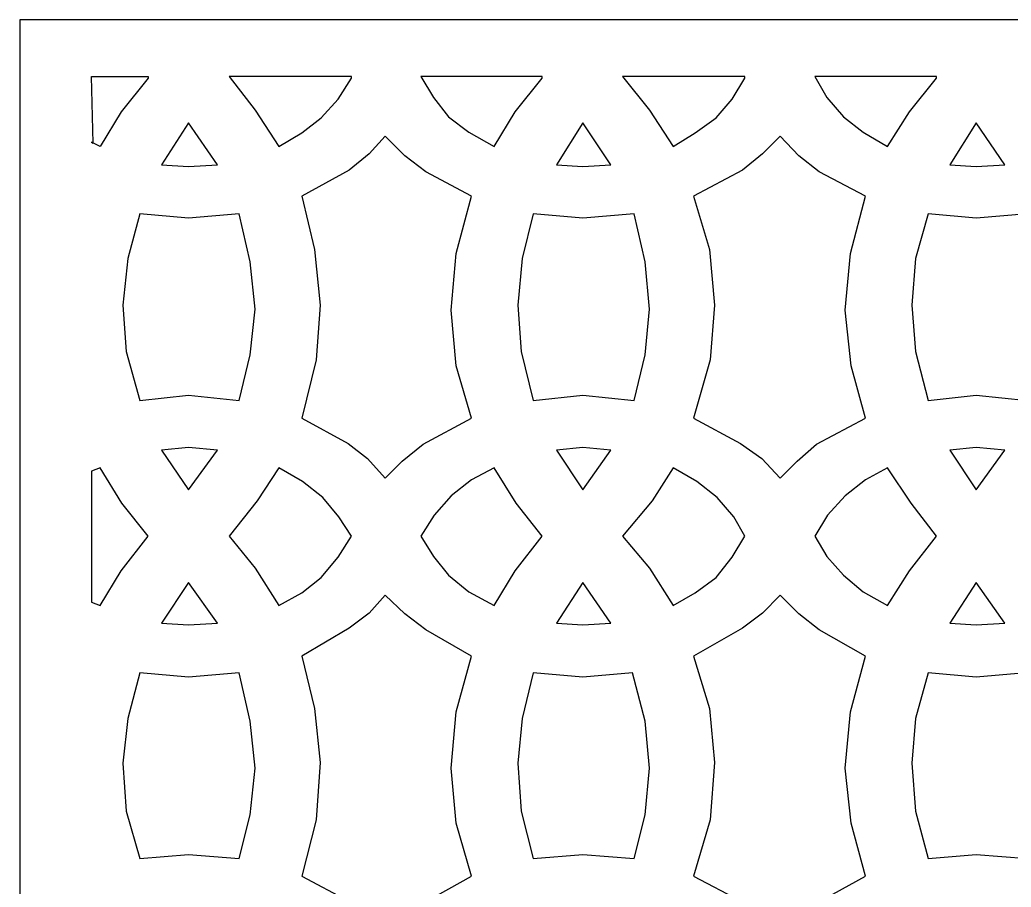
# Model space of a CAD drawing. Header units: centimetres. Extents: x -7.7 to 6.7, y -15 to 14.1.
# Drawn here: x -7.71 to -0.38, y 7.68 to 14.09 of the extents above; entities that cross this region are included whole.
import ezdxf

# ---------------------------------------------------------------- set-up
doc = ezdxf.new("R2010")
doc.units = ezdxf.units.CM
doc.header["$MEASUREMENT"] = 0
doc.layers.add('layer 1', color=7, linetype='Continuous')

msp = doc.modelspace()

# ---------------------------------------------------------------- linework, layer by layer
at = {"layer": 'layer 1', "color": 177}
for points, knots in [([(-7.71189, 14.09171), (-7.71189, 14.09171), (6.70831, 14.09171), (6.70831, 14.09171), (6.70831, 14.09171), (6.70831, 14.09171), (6.70831, -0.32225), (6.70831, -0.32225), (6.70831, -0.32225), (6.70831, -0.32225), (-7.71189, -0.32225), (-7.71189, -0.32225), (-7.71189, -0.32225), (-7.71189, -0.32225), (-7.71189, 14.09171), (-7.71189, 14.09171)], [0, 0, 0, 0, 0.2, 0.2, 0.2, 0.2, 0.4, 0.4, 0.4, 0.4, 0.6, 0.6, 0.6, 0.6, 1, 1, 1, 1]), ([(-7.18151, 13.18694), (-7.18151, 13.18694), (-7.11911, 13.15574), (-7.11911, 13.15574), (-7.11911, 13.15574), (-7.11911, 13.15574), (-6.96311, 13.41157), (-6.96311, 13.41157), (-6.96311, 13.41157), (-6.96311, 13.41157), (-6.76344, 13.66116), (-6.76344, 13.66116), (-6.76344, 13.66116), (-6.76344, 13.66116), (-6.76344, 13.67364), (-6.76344, 13.67364), (-6.76344, 13.67364), (-6.76344, 13.67364), (-7.18151, 13.67364), (-7.18151, 13.67364), (-7.18151, 13.67364), (-7.18151, 13.67364), (-7.16903, 13.1807), (-7.16903, 13.1807), (-7.16903, 13.1807), (-7.16903, 13.1807), (-7.18151, 13.18694), (-7.18151, 13.18694)], [0, 0, 0, 0, 0.125, 0.125, 0.125, 0.125, 0.25, 0.25, 0.25, 0.25, 0.375, 0.375, 0.375, 0.375, 0.5, 0.5, 0.5, 0.5, 0.625, 0.625, 0.625, 0.625, 0.75, 0.75, 0.75, 0.75, 1, 1, 1, 1]), ([(-5.25964, 13.67364), (-5.25964, 13.67364), (-5.25964, 13.66116), (-5.25964, 13.66116), (-5.25964, 13.66116), (-5.25964, 13.66116), (-5.35948, 13.50517), (-5.35948, 13.50517), (-5.35948, 13.50517), (-5.35948, 13.50517), (-5.48428, 13.36789), (-5.48428, 13.36789), (-5.48428, 13.36789), (-5.48428, 13.36789), (-5.62779, 13.25558), (-5.62779, 13.25558), (-5.62779, 13.25558), (-5.62779, 13.25558), (-5.79627, 13.15574), (-5.79627, 13.15574), (-5.79627, 13.15574), (-5.79627, 13.15574), (-5.97098, 13.42405), (-5.97098, 13.42405), (-5.97098, 13.42405), (-5.97098, 13.42405), (-6.16442, 13.67364), (-6.16442, 13.67364), (-6.16442, 13.67364), (-6.16442, 13.67364), (-6.16442, 13.67364), (-6.16442, 13.67364), (-6.16442, 13.67364), (-6.16442, 13.67364), (-5.25964, 13.67364), (-5.25964, 13.67364)], [0, 0, 0, 0, 0.1, 0.1, 0.1, 0.1, 0.2, 0.2, 0.2, 0.2, 0.3, 0.3, 0.3, 0.3, 0.4, 0.4, 0.4, 0.4, 0.5, 0.5, 0.5, 0.5, 0.6, 0.6, 0.6, 0.6, 0.7, 0.7, 0.7, 0.7, 0.8, 0.8, 0.8, 0.8, 1, 1, 1, 1]), ([(-3.84945, 13.67364), (-3.84945, 13.67364), (-3.84945, 13.66116), (-3.84945, 13.66116), (-3.84945, 13.66116), (-3.84945, 13.66116), (-4.04912, 13.41157), (-4.04912, 13.41157), (-4.04912, 13.41157), (-4.04912, 13.41157), (-4.20512, 13.15574), (-4.20512, 13.15574), (-4.20512, 13.15574), (-4.20512, 13.15574), (-4.39231, 13.26182), (-4.39231, 13.26182), (-4.39231, 13.26182), (-4.39231, 13.26182), (-4.54207, 13.37413), (-4.54207, 13.37413), (-4.54207, 13.37413), (-4.54207, 13.37413), (-4.65438, 13.51765), (-4.65438, 13.51765), (-4.65438, 13.51765), (-4.65438, 13.51765), (-4.74798, 13.67364), (-4.74798, 13.67364), (-4.74798, 13.67364), (-4.74798, 13.67364), (-4.74798, 13.67364), (-4.74798, 13.67364), (-4.74798, 13.67364), (-4.74798, 13.67364), (-3.84945, 13.67364), (-3.84945, 13.67364)], [0, 0, 0, 0, 0.1, 0.1, 0.1, 0.1, 0.2, 0.2, 0.2, 0.2, 0.3, 0.3, 0.3, 0.3, 0.4, 0.4, 0.4, 0.4, 0.5, 0.5, 0.5, 0.5, 0.6, 0.6, 0.6, 0.6, 0.7, 0.7, 0.7, 0.7, 0.8, 0.8, 0.8, 0.8, 1, 1, 1, 1]), ([(-2.35189, 13.67364), (-2.35189, 13.67364), (-2.35189, 13.66116), (-2.35189, 13.66116), (-2.35189, 13.66116), (-2.35189, 13.66116), (-2.44549, 13.50517), (-2.44549, 13.50517), (-2.44549, 13.50517), (-2.44549, 13.50517), (-2.56405, 13.36789), (-2.56405, 13.36789), (-2.56405, 13.36789), (-2.56405, 13.36789), (-2.72004, 13.25558), (-2.72004, 13.25558), (-2.72004, 13.25558), (-2.72004, 13.25558), (-2.88228, 13.15574), (-2.88228, 13.15574), (-2.88228, 13.15574), (-2.88228, 13.15574), (-3.05699, 13.42405), (-3.05699, 13.42405), (-3.05699, 13.42405), (-3.05699, 13.42405), (-3.25667, 13.67364), (-3.25667, 13.67364), (-3.25667, 13.67364), (-3.25667, 13.67364), (-3.25667, 13.67364), (-3.25667, 13.67364), (-3.25667, 13.67364), (-3.25667, 13.67364), (-2.35189, 13.67364), (-2.35189, 13.67364)], [0, 0, 0, 0, 0.1, 0.1, 0.1, 0.1, 0.2, 0.2, 0.2, 0.2, 0.3, 0.3, 0.3, 0.3, 0.4, 0.4, 0.4, 0.4, 0.5, 0.5, 0.5, 0.5, 0.6, 0.6, 0.6, 0.6, 0.7, 0.7, 0.7, 0.7, 0.8, 0.8, 0.8, 0.8, 1, 1, 1, 1]), ([(-0.93546, 13.67364), (-0.93546, 13.67364), (-0.93546, 13.66116), (-0.93546, 13.66116), (-0.93546, 13.66116), (-0.93546, 13.66116), (-1.13513, 13.41157), (-1.13513, 13.41157), (-1.13513, 13.41157), (-1.13513, 13.41157), (-1.29737, 13.15574), (-1.29737, 13.15574), (-1.29737, 13.15574), (-1.29737, 13.15574), (-1.47832, 13.26182), (-1.47832, 13.26182), (-1.47832, 13.26182), (-1.47832, 13.26182), (-1.62184, 13.37413), (-1.62184, 13.37413), (-1.62184, 13.37413), (-1.62184, 13.37413), (-1.74663, 13.51765), (-1.74663, 13.51765), (-1.74663, 13.51765), (-1.74663, 13.51765), (-1.83399, 13.67364), (-1.83399, 13.67364), (-1.83399, 13.67364), (-1.83399, 13.67364), (-1.83399, 13.67364), (-1.83399, 13.67364), (-1.83399, 13.67364), (-1.83399, 13.67364), (-0.93546, 13.67364), (-0.93546, 13.67364)], [0, 0, 0, 0, 0.1, 0.1, 0.1, 0.1, 0.2, 0.2, 0.2, 0.2, 0.3, 0.3, 0.3, 0.3, 0.4, 0.4, 0.4, 0.4, 0.5, 0.5, 0.5, 0.5, 0.6, 0.6, 0.6, 0.6, 0.7, 0.7, 0.7, 0.7, 0.8, 0.8, 0.8, 0.8, 1, 1, 1, 1]), ([(-6.46393, 13.33045), (-6.46393, 13.33045), (-6.25177, 13.01846), (-6.25177, 13.01846), (-6.25177, 13.01846), (-6.25177, 13.01846), (-6.46393, 13.00598), (-6.46393, 13.00598), (-6.46393, 13.00598), (-6.46393, 13.00598), (-6.6636, 13.01846), (-6.6636, 13.01846), (-6.6636, 13.01846), (-6.6636, 13.01846), (-6.46393, 13.33045), (-6.46393, 13.33045)], [0, 0, 0, 0, 0.2, 0.2, 0.2, 0.2, 0.4, 0.4, 0.4, 0.4, 0.6, 0.6, 0.6, 0.6, 1, 1, 1, 1]), ([(-3.54994, 13.33045), (-3.54994, 13.33045), (-3.34402, 13.01846), (-3.34402, 13.01846), (-3.34402, 13.01846), (-3.34402, 13.01846), (-3.54994, 13.00598), (-3.54994, 13.00598), (-3.54994, 13.00598), (-3.54994, 13.00598), (-3.74337, 13.01846), (-3.74337, 13.01846), (-3.74337, 13.01846), (-3.74337, 13.01846), (-3.54994, 13.33045), (-3.54994, 13.33045)], [0, 0, 0, 0, 0.2, 0.2, 0.2, 0.2, 0.4, 0.4, 0.4, 0.4, 0.6, 0.6, 0.6, 0.6, 1, 1, 1, 1]), ([(-0.64219, 13.33045), (-0.64219, 13.33045), (-0.43003, 13.01846), (-0.43003, 13.01846), (-0.43003, 13.01846), (-0.43003, 13.01846), (-0.64219, 13.00598), (-0.64219, 13.00598), (-0.64219, 13.00598), (-0.64219, 13.00598), (-0.83562, 13.01846), (-0.83562, 13.01846), (-0.83562, 13.01846), (-0.83562, 13.01846), (-0.64219, 13.33045), (-0.64219, 13.33045)], [0, 0, 0, 0, 0.2, 0.2, 0.2, 0.2, 0.4, 0.4, 0.4, 0.4, 0.6, 0.6, 0.6, 0.6, 1, 1, 1, 1]), ([(-5.01005, 10.70349), (-5.01005, 10.70349), (-5.14109, 10.84701), (-5.14109, 10.84701), (-5.14109, 10.84701), (-5.14109, 10.84701), (-5.2846, 10.95935), (-5.2846, 10.95935), (-5.2846, 10.95935), (-5.2846, 10.95935), (-5.62779, 11.14652), (-5.62779, 11.14652), (-5.62779, 11.14652), (-5.62779, 11.14652), (-5.52172, 11.57707), (-5.52172, 11.57707), (-5.52172, 11.57707), (-5.52172, 11.57707), (-5.49052, 11.98265), (-5.49052, 11.98265), (-5.49052, 11.98265), (-5.49052, 11.98265), (-5.5342, 12.39448), (-5.5342, 12.39448), (-5.5342, 12.39448), (-5.5342, 12.39448), (-5.62779, 12.78759), (-5.62779, 12.78759), (-5.62779, 12.78759), (-5.62779, 12.78759), (-5.27836, 12.98102), (-5.27836, 12.98102), (-5.27836, 12.98102), (-5.27836, 12.98102), (-5.12861, 13.09958), (-5.12861, 13.09958), (-5.12861, 13.09958), (-5.12861, 13.09958), (-5.01005, 13.23062), (-5.01005, 13.23062), (-5.01005, 13.23062), (-5.01005, 13.23062), (-4.86654, 13.0871), (-4.86654, 13.0871), (-4.86654, 13.0871), (-4.86654, 13.0871), (-4.71054, 12.96854), (-4.71054, 12.96854), (-4.71054, 12.96854), (-4.71054, 12.96854), (-4.37359, 12.78759), (-4.37359, 12.78759), (-4.37359, 12.78759), (-4.37359, 12.78759), (-4.48591, 12.36328), (-4.48591, 12.36328), (-4.48591, 12.36328), (-4.48591, 12.36328), (-4.52335, 11.94522), (-4.52335, 11.94522), (-4.52335, 11.94522), (-4.52335, 11.94522), (-4.48591, 11.53339), (-4.48591, 11.53339), (-4.48591, 11.53339), (-4.48591, 11.53339), (-4.37359, 11.14652), (-4.37359, 11.14652), (-4.37359, 11.14652), (-4.37359, 11.14652), (-4.72926, 10.95309), (-4.72926, 10.95309), (-4.72926, 10.95309), (-4.72926, 10.95309), (-4.88526, 10.82829), (-4.88526, 10.82829), (-4.88526, 10.82829), (-4.88526, 10.82829), (-5.01005, 10.70349), (-5.01005, 10.70349)], [0, 0, 0, 0, 0.047619, 0.047619, 0.047619, 0.047619, 0.0952381, 0.0952381, 0.0952381, 0.0952381, 0.1428571, 0.1428571, 0.1428571, 0.1428571, 0.1904762, 0.1904762, 0.1904762, 0.1904762, 0.2380952, 0.2380952, 0.2380952, 0.2380952, 0.2857143, 0.2857143, 0.2857143, 0.2857143, 0.3333333, 0.3333333, 0.3333333, 0.3333333, 0.3809524, 0.3809524, 0.3809524, 0.3809524, 0.4285714, 0.4285714, 0.4285714, 0.4285714, 0.4761905, 0.4761905, 0.4761905, 0.4761905, 0.5238095, 0.5238095, 0.5238095, 0.5238095, 0.5714286, 0.5714286, 0.5714286, 0.5714286, 0.6190476, 0.6190476, 0.6190476, 0.6190476, 0.6666667, 0.6666667, 0.6666667, 0.6666667, 0.7142857, 0.7142857, 0.7142857, 0.7142857, 0.7619048, 0.7619048, 0.7619048, 0.7619048, 0.8095238, 0.8095238, 0.8095238, 0.8095238, 0.8571429, 0.8571429, 0.8571429, 0.8571429, 0.9047619, 0.9047619, 0.9047619, 0.9047619, 1, 1, 1, 1]), ([(-2.08982, 10.70349), (-2.08982, 10.70349), (-2.2271, 10.84701), (-2.2271, 10.84701), (-2.2271, 10.84701), (-2.2271, 10.84701), (-2.38309, 10.95935), (-2.38309, 10.95935), (-2.38309, 10.95935), (-2.38309, 10.95935), (-2.73252, 11.14652), (-2.73252, 11.14652), (-2.73252, 11.14652), (-2.73252, 11.14652), (-2.60773, 11.57707), (-2.60773, 11.57707), (-2.60773, 11.57707), (-2.60773, 11.57707), (-2.57653, 11.98265), (-2.57653, 11.98265), (-2.57653, 11.98265), (-2.57653, 11.98265), (-2.61397, 12.39448), (-2.61397, 12.39448), (-2.61397, 12.39448), (-2.61397, 12.39448), (-2.73252, 12.78759), (-2.73252, 12.78759), (-2.73252, 12.78759), (-2.73252, 12.78759), (-2.37061, 12.98102), (-2.37061, 12.98102), (-2.37061, 12.98102), (-2.37061, 12.98102), (-2.22086, 13.09958), (-2.22086, 13.09958), (-2.22086, 13.09958), (-2.22086, 13.09958), (-2.08982, 13.23062), (-2.08982, 13.23062), (-2.08982, 13.23062), (-2.08982, 13.23062), (-1.95255, 13.0871), (-1.95255, 13.0871), (-1.95255, 13.0871), (-1.95255, 13.0871), (-1.80279, 12.96854), (-1.80279, 12.96854), (-1.80279, 12.96854), (-1.80279, 12.96854), (-1.4596, 12.78759), (-1.4596, 12.78759), (-1.4596, 12.78759), (-1.4596, 12.78759), (-1.57192, 12.36328), (-1.57192, 12.36328), (-1.57192, 12.36328), (-1.57192, 12.36328), (-1.60936, 11.94522), (-1.60936, 11.94522), (-1.60936, 11.94522), (-1.60936, 11.94522), (-1.56568, 11.53339), (-1.56568, 11.53339), (-1.56568, 11.53339), (-1.56568, 11.53339), (-1.4596, 11.14652), (-1.4596, 11.14652), (-1.4596, 11.14652), (-1.4596, 11.14652), (-1.82151, 10.95309), (-1.82151, 10.95309), (-1.82151, 10.95309), (-1.82151, 10.95309), (-1.96503, 10.82829), (-1.96503, 10.82829), (-1.96503, 10.82829), (-1.96503, 10.82829), (-2.08982, 10.70349), (-2.08982, 10.70349)], [0, 0, 0, 0, 0.047619, 0.047619, 0.047619, 0.047619, 0.0952381, 0.0952381, 0.0952381, 0.0952381, 0.1428571, 0.1428571, 0.1428571, 0.1428571, 0.1904762, 0.1904762, 0.1904762, 0.1904762, 0.2380952, 0.2380952, 0.2380952, 0.2380952, 0.2857143, 0.2857143, 0.2857143, 0.2857143, 0.3333333, 0.3333333, 0.3333333, 0.3333333, 0.3809524, 0.3809524, 0.3809524, 0.3809524, 0.4285714, 0.4285714, 0.4285714, 0.4285714, 0.4761905, 0.4761905, 0.4761905, 0.4761905, 0.5238095, 0.5238095, 0.5238095, 0.5238095, 0.5714286, 0.5714286, 0.5714286, 0.5714286, 0.6190476, 0.6190476, 0.6190476, 0.6190476, 0.6666667, 0.6666667, 0.6666667, 0.6666667, 0.7142857, 0.7142857, 0.7142857, 0.7142857, 0.7619048, 0.7619048, 0.7619048, 0.7619048, 0.8095238, 0.8095238, 0.8095238, 0.8095238, 0.8571429, 0.8571429, 0.8571429, 0.8571429, 0.9047619, 0.9047619, 0.9047619, 0.9047619, 1, 1, 1, 1]), ([(-6.46393, 11.31499), (-6.46393, 11.31499), (-6.82584, 11.27756), (-6.82584, 11.27756), (-6.82584, 11.27756), (-6.82584, 11.27756), (-6.92567, 11.63946), (-6.92567, 11.63946), (-6.92567, 11.63946), (-6.92567, 11.63946), (-6.95063, 11.98265), (-6.95063, 11.98265), (-6.95063, 11.98265), (-6.95063, 11.98265), (-6.91319, 12.32584), (-6.91319, 12.32584), (-6.91319, 12.32584), (-6.91319, 12.32584), (-6.82584, 12.65655), (-6.82584, 12.65655), (-6.82584, 12.65655), (-6.82584, 12.65655), (-6.46393, 12.62535), (-6.46393, 12.62535), (-6.46393, 12.62535), (-6.46393, 12.62535), (-6.08954, 12.65655), (-6.08954, 12.65655), (-6.08954, 12.65655), (-6.08954, 12.65655), (-6.00842, 12.30088), (-6.00842, 12.30088), (-6.00842, 12.30088), (-6.00842, 12.30088), (-5.97098, 11.95146), (-5.97098, 11.95146), (-5.97098, 11.95146), (-5.97098, 11.95146), (-6.00842, 11.61451), (-6.00842, 11.61451), (-6.00842, 11.61451), (-6.00842, 11.61451), (-6.08954, 11.27756), (-6.08954, 11.27756), (-6.08954, 11.27756), (-6.08954, 11.27756), (-6.46393, 11.31499), (-6.46393, 11.31499)], [0, 0, 0, 0, 0.0769231, 0.0769231, 0.0769231, 0.0769231, 0.1538462, 0.1538462, 0.1538462, 0.1538462, 0.2307692, 0.2307692, 0.2307692, 0.2307692, 0.3076923, 0.3076923, 0.3076923, 0.3076923, 0.3846154, 0.3846154, 0.3846154, 0.3846154, 0.4615385, 0.4615385, 0.4615385, 0.4615385, 0.5384615, 0.5384615, 0.5384615, 0.5384615, 0.6153846, 0.6153846, 0.6153846, 0.6153846, 0.6923077, 0.6923077, 0.6923077, 0.6923077, 0.7692308, 0.7692308, 0.7692308, 0.7692308, 0.8461538, 0.8461538, 0.8461538, 0.8461538, 1, 1, 1, 1]), ([(-3.54994, 11.31499), (-3.54994, 11.31499), (-3.91809, 11.27756), (-3.91809, 11.27756), (-3.91809, 11.27756), (-3.91809, 11.27756), (-4.00544, 11.63946), (-4.00544, 11.63946), (-4.00544, 11.63946), (-4.00544, 11.63946), (-4.0304, 11.98265), (-4.0304, 11.98265), (-4.0304, 11.98265), (-4.0304, 11.98265), (-3.9992, 12.32584), (-3.9992, 12.32584), (-3.9992, 12.32584), (-3.9992, 12.32584), (-3.91809, 12.65655), (-3.91809, 12.65655), (-3.91809, 12.65655), (-3.91809, 12.65655), (-3.54994, 12.62535), (-3.54994, 12.62535), (-3.54994, 12.62535), (-3.54994, 12.62535), (-3.16931, 12.65655), (-3.16931, 12.65655), (-3.16931, 12.65655), (-3.16931, 12.65655), (-3.08819, 12.30088), (-3.08819, 12.30088), (-3.08819, 12.30088), (-3.08819, 12.30088), (-3.05699, 11.95146), (-3.05699, 11.95146), (-3.05699, 11.95146), (-3.05699, 11.95146), (-3.08819, 11.61451), (-3.08819, 11.61451), (-3.08819, 11.61451), (-3.08819, 11.61451), (-3.16931, 11.27756), (-3.16931, 11.27756), (-3.16931, 11.27756), (-3.16931, 11.27756), (-3.54994, 11.31499), (-3.54994, 11.31499)], [0, 0, 0, 0, 0.0769231, 0.0769231, 0.0769231, 0.0769231, 0.1538462, 0.1538462, 0.1538462, 0.1538462, 0.2307692, 0.2307692, 0.2307692, 0.2307692, 0.3076923, 0.3076923, 0.3076923, 0.3076923, 0.3846154, 0.3846154, 0.3846154, 0.3846154, 0.4615385, 0.4615385, 0.4615385, 0.4615385, 0.5384615, 0.5384615, 0.5384615, 0.5384615, 0.6153846, 0.6153846, 0.6153846, 0.6153846, 0.6923077, 0.6923077, 0.6923077, 0.6923077, 0.7692308, 0.7692308, 0.7692308, 0.7692308, 0.8461538, 0.8461538, 0.8461538, 0.8461538, 1, 1, 1, 1]), ([(-0.64219, 11.31499), (-0.64219, 11.31499), (-0.99786, 11.27756), (-0.99786, 11.27756), (-0.99786, 11.27756), (-0.99786, 11.27756), (-1.09145, 11.63946), (-1.09145, 11.63946), (-1.09145, 11.63946), (-1.09145, 11.63946), (-1.11641, 11.98265), (-1.11641, 11.98265), (-1.11641, 11.98265), (-1.11641, 11.98265), (-1.09145, 12.32584), (-1.09145, 12.32584), (-1.09145, 12.32584), (-1.09145, 12.32584), (-0.99786, 12.65655), (-0.99786, 12.65655), (-0.99786, 12.65655), (-0.99786, 12.65655), (-0.64219, 12.62535), (-0.64219, 12.62535), (-0.64219, 12.62535), (-0.64219, 12.62535), (-0.26156, 12.65655), (-0.26156, 12.65655), (-0.26156, 12.65655), (-0.26156, 12.65655), (-0.18044, 12.30088), (-0.18044, 12.30088), (-0.18044, 12.30088), (-0.18044, 12.30088), (-0.14924, 11.95146), (-0.14924, 11.95146), (-0.14924, 11.95146), (-0.14924, 11.95146), (-0.18044, 11.61451), (-0.18044, 11.61451), (-0.18044, 11.61451), (-0.18044, 11.61451), (-0.26156, 11.27756), (-0.26156, 11.27756), (-0.26156, 11.27756), (-0.26156, 11.27756), (-0.64219, 11.31499), (-0.64219, 11.31499)], [0, 0, 0, 0, 0.0769231, 0.0769231, 0.0769231, 0.0769231, 0.1538462, 0.1538462, 0.1538462, 0.1538462, 0.2307692, 0.2307692, 0.2307692, 0.2307692, 0.3076923, 0.3076923, 0.3076923, 0.3076923, 0.3846154, 0.3846154, 0.3846154, 0.3846154, 0.4615385, 0.4615385, 0.4615385, 0.4615385, 0.5384615, 0.5384615, 0.5384615, 0.5384615, 0.6153846, 0.6153846, 0.6153846, 0.6153846, 0.6923077, 0.6923077, 0.6923077, 0.6923077, 0.7692308, 0.7692308, 0.7692308, 0.7692308, 0.8461538, 0.8461538, 0.8461538, 0.8461538, 1, 1, 1, 1]), ([(-6.46393, 10.61614), (-6.46393, 10.61614), (-6.6636, 10.90941), (-6.6636, 10.90941), (-6.6636, 10.90941), (-6.6636, 10.90941), (-6.46393, 10.92813), (-6.46393, 10.92813), (-6.46393, 10.92813), (-6.46393, 10.92813), (-6.25177, 10.90941), (-6.25177, 10.90941), (-6.25177, 10.90941), (-6.25177, 10.90941), (-6.46393, 10.61614), (-6.46393, 10.61614)], [0, 0, 0, 0, 0.2, 0.2, 0.2, 0.2, 0.4, 0.4, 0.4, 0.4, 0.6, 0.6, 0.6, 0.6, 1, 1, 1, 1]), ([(-3.54994, 10.61614), (-3.54994, 10.61614), (-3.74337, 10.90941), (-3.74337, 10.90941), (-3.74337, 10.90941), (-3.74337, 10.90941), (-3.54994, 10.92813), (-3.54994, 10.92813), (-3.54994, 10.92813), (-3.54994, 10.92813), (-3.34402, 10.90941), (-3.34402, 10.90941), (-3.34402, 10.90941), (-3.34402, 10.90941), (-3.54994, 10.61614), (-3.54994, 10.61614)], [0, 0, 0, 0, 0.2, 0.2, 0.2, 0.2, 0.4, 0.4, 0.4, 0.4, 0.6, 0.6, 0.6, 0.6, 1, 1, 1, 1]), ([(-0.64219, 10.61614), (-0.64219, 10.61614), (-0.83562, 10.90941), (-0.83562, 10.90941), (-0.83562, 10.90941), (-0.83562, 10.90941), (-0.64219, 10.92813), (-0.64219, 10.92813), (-0.64219, 10.92813), (-0.64219, 10.92813), (-0.43003, 10.90941), (-0.43003, 10.90941), (-0.43003, 10.90941), (-0.43003, 10.90941), (-0.64219, 10.61614), (-0.64219, 10.61614)], [0, 0, 0, 0, 0.2, 0.2, 0.2, 0.2, 0.4, 0.4, 0.4, 0.4, 0.6, 0.6, 0.6, 0.6, 1, 1, 1, 1]), ([(-7.18151, 10.75341), (-7.18151, 10.75341), (-7.11911, 10.77837), (-7.11911, 10.77837), (-7.11911, 10.77837), (-7.11911, 10.77837), (-6.95687, 10.5163), (-6.95687, 10.5163), (-6.95687, 10.5163), (-6.95687, 10.5163), (-6.76344, 10.27295), (-6.76344, 10.27295), (-6.76344, 10.27295), (-6.76344, 10.27295), (-6.96311, 10.01711), (-6.96311, 10.01711), (-6.96311, 10.01711), (-6.96311, 10.01711), (-7.11911, 9.76128), (-7.11911, 9.76128), (-7.11911, 9.76128), (-7.11911, 9.76128), (-7.18151, 9.78624), (-7.18151, 9.78624), (-7.18151, 9.78624), (-7.18151, 9.78624), (-7.18151, 10.75341), (-7.18151, 10.75341)], [0, 0, 0, 0, 0.125, 0.125, 0.125, 0.125, 0.25, 0.25, 0.25, 0.25, 0.375, 0.375, 0.375, 0.375, 0.5, 0.5, 0.5, 0.5, 0.625, 0.625, 0.625, 0.625, 0.75, 0.75, 0.75, 0.75, 1, 1, 1, 1]), ([(-6.16442, 10.27295), (-6.16442, 10.27295), (-5.9585, 10.53502), (-5.9585, 10.53502), (-5.9585, 10.53502), (-5.9585, 10.53502), (-5.79627, 10.77837), (-5.79627, 10.77837), (-5.79627, 10.77837), (-5.79627, 10.77837), (-5.62155, 10.67853), (-5.62155, 10.67853), (-5.62155, 10.67853), (-5.62155, 10.67853), (-5.4718, 10.55998), (-5.4718, 10.55998), (-5.4718, 10.55998), (-5.4718, 10.55998), (-5.35324, 10.41646), (-5.35324, 10.41646), (-5.35324, 10.41646), (-5.35324, 10.41646), (-5.25964, 10.27295), (-5.25964, 10.27295), (-5.25964, 10.27295), (-5.25964, 10.27295), (-5.35948, 10.11695), (-5.35948, 10.11695), (-5.35948, 10.11695), (-5.35948, 10.11695), (-5.48428, 9.9672), (-5.48428, 9.9672), (-5.48428, 9.9672), (-5.48428, 9.9672), (-5.62779, 9.85488), (-5.62779, 9.85488), (-5.62779, 9.85488), (-5.62779, 9.85488), (-5.79627, 9.76128), (-5.79627, 9.76128), (-5.79627, 9.76128), (-5.79627, 9.76128), (-5.97098, 10.03583), (-5.97098, 10.03583), (-5.97098, 10.03583), (-5.97098, 10.03583), (-6.16442, 10.27295), (-6.16442, 10.27295)], [0, 0, 0, 0, 0.0769231, 0.0769231, 0.0769231, 0.0769231, 0.1538462, 0.1538462, 0.1538462, 0.1538462, 0.2307692, 0.2307692, 0.2307692, 0.2307692, 0.3076923, 0.3076923, 0.3076923, 0.3076923, 0.3846154, 0.3846154, 0.3846154, 0.3846154, 0.4615385, 0.4615385, 0.4615385, 0.4615385, 0.5384615, 0.5384615, 0.5384615, 0.5384615, 0.6153846, 0.6153846, 0.6153846, 0.6153846, 0.6923077, 0.6923077, 0.6923077, 0.6923077, 0.7692308, 0.7692308, 0.7692308, 0.7692308, 0.8461538, 0.8461538, 0.8461538, 0.8461538, 1, 1, 1, 1]), ([(-3.84945, 10.27295), (-3.84945, 10.27295), (-4.04912, 10.01711), (-4.04912, 10.01711), (-4.04912, 10.01711), (-4.04912, 10.01711), (-4.20512, 9.76128), (-4.20512, 9.76128), (-4.20512, 9.76128), (-4.20512, 9.76128), (-4.39231, 9.86112), (-4.39231, 9.86112), (-4.39231, 9.86112), (-4.39231, 9.86112), (-4.54207, 9.98592), (-4.54207, 9.98592), (-4.54207, 9.98592), (-4.54207, 9.98592), (-4.65438, 10.12319), (-4.65438, 10.12319), (-4.65438, 10.12319), (-4.65438, 10.12319), (-4.74798, 10.27295), (-4.74798, 10.27295), (-4.74798, 10.27295), (-4.74798, 10.27295), (-4.64814, 10.42894), (-4.64814, 10.42894), (-4.64814, 10.42894), (-4.64814, 10.42894), (-4.52335, 10.57246), (-4.52335, 10.57246), (-4.52335, 10.57246), (-4.52335, 10.57246), (-4.37359, 10.69101), (-4.37359, 10.69101), (-4.37359, 10.69101), (-4.37359, 10.69101), (-4.20512, 10.77837), (-4.20512, 10.77837), (-4.20512, 10.77837), (-4.20512, 10.77837), (-4.04288, 10.5163), (-4.04288, 10.5163), (-4.04288, 10.5163), (-4.04288, 10.5163), (-3.84945, 10.27295), (-3.84945, 10.27295)], [0, 0, 0, 0, 0.0769231, 0.0769231, 0.0769231, 0.0769231, 0.1538462, 0.1538462, 0.1538462, 0.1538462, 0.2307692, 0.2307692, 0.2307692, 0.2307692, 0.3076923, 0.3076923, 0.3076923, 0.3076923, 0.3846154, 0.3846154, 0.3846154, 0.3846154, 0.4615385, 0.4615385, 0.4615385, 0.4615385, 0.5384615, 0.5384615, 0.5384615, 0.5384615, 0.6153846, 0.6153846, 0.6153846, 0.6153846, 0.6923077, 0.6923077, 0.6923077, 0.6923077, 0.7692308, 0.7692308, 0.7692308, 0.7692308, 0.8461538, 0.8461538, 0.8461538, 0.8461538, 1, 1, 1, 1]), ([(-3.25667, 10.27295), (-3.25667, 10.27295), (-3.03827, 10.53502), (-3.03827, 10.53502), (-3.03827, 10.53502), (-3.03827, 10.53502), (-2.88228, 10.77837), (-2.88228, 10.77837), (-2.88228, 10.77837), (-2.88228, 10.77837), (-2.70756, 10.67853), (-2.70756, 10.67853), (-2.70756, 10.67853), (-2.70756, 10.67853), (-2.55781, 10.55998), (-2.55781, 10.55998), (-2.55781, 10.55998), (-2.55781, 10.55998), (-2.43301, 10.41646), (-2.43301, 10.41646), (-2.43301, 10.41646), (-2.43301, 10.41646), (-2.35189, 10.27295), (-2.35189, 10.27295), (-2.35189, 10.27295), (-2.35189, 10.27295), (-2.44549, 10.11695), (-2.44549, 10.11695), (-2.44549, 10.11695), (-2.44549, 10.11695), (-2.56405, 9.9672), (-2.56405, 9.9672), (-2.56405, 9.9672), (-2.56405, 9.9672), (-2.72004, 9.85488), (-2.72004, 9.85488), (-2.72004, 9.85488), (-2.72004, 9.85488), (-2.88228, 9.76128), (-2.88228, 9.76128), (-2.88228, 9.76128), (-2.88228, 9.76128), (-3.05699, 10.03583), (-3.05699, 10.03583), (-3.05699, 10.03583), (-3.05699, 10.03583), (-3.25667, 10.27295), (-3.25667, 10.27295)], [0, 0, 0, 0, 0.0769231, 0.0769231, 0.0769231, 0.0769231, 0.1538462, 0.1538462, 0.1538462, 0.1538462, 0.2307692, 0.2307692, 0.2307692, 0.2307692, 0.3076923, 0.3076923, 0.3076923, 0.3076923, 0.3846154, 0.3846154, 0.3846154, 0.3846154, 0.4615385, 0.4615385, 0.4615385, 0.4615385, 0.5384615, 0.5384615, 0.5384615, 0.5384615, 0.6153846, 0.6153846, 0.6153846, 0.6153846, 0.6923077, 0.6923077, 0.6923077, 0.6923077, 0.7692308, 0.7692308, 0.7692308, 0.7692308, 0.8461538, 0.8461538, 0.8461538, 0.8461538, 1, 1, 1, 1]), ([(-0.93546, 10.27295), (-0.93546, 10.27295), (-1.13513, 10.01711), (-1.13513, 10.01711), (-1.13513, 10.01711), (-1.13513, 10.01711), (-1.29737, 9.76128), (-1.29737, 9.76128), (-1.29737, 9.76128), (-1.29737, 9.76128), (-1.47832, 9.86112), (-1.47832, 9.86112), (-1.47832, 9.86112), (-1.47832, 9.86112), (-1.62184, 9.98592), (-1.62184, 9.98592), (-1.62184, 9.98592), (-1.62184, 9.98592), (-1.74663, 10.12319), (-1.74663, 10.12319), (-1.74663, 10.12319), (-1.74663, 10.12319), (-1.83399, 10.27295), (-1.83399, 10.27295), (-1.83399, 10.27295), (-1.83399, 10.27295), (-1.74039, 10.42894), (-1.74039, 10.42894), (-1.74039, 10.42894), (-1.74039, 10.42894), (-1.60936, 10.57246), (-1.60936, 10.57246), (-1.60936, 10.57246), (-1.60936, 10.57246), (-1.4596, 10.69101), (-1.4596, 10.69101), (-1.4596, 10.69101), (-1.4596, 10.69101), (-1.29737, 10.77837), (-1.29737, 10.77837), (-1.29737, 10.77837), (-1.29737, 10.77837), (-1.12265, 10.5163), (-1.12265, 10.5163), (-1.12265, 10.5163), (-1.12265, 10.5163), (-0.93546, 10.27295), (-0.93546, 10.27295)], [0, 0, 0, 0, 0.0769231, 0.0769231, 0.0769231, 0.0769231, 0.1538462, 0.1538462, 0.1538462, 0.1538462, 0.2307692, 0.2307692, 0.2307692, 0.2307692, 0.3076923, 0.3076923, 0.3076923, 0.3076923, 0.3846154, 0.3846154, 0.3846154, 0.3846154, 0.4615385, 0.4615385, 0.4615385, 0.4615385, 0.5384615, 0.5384615, 0.5384615, 0.5384615, 0.6153846, 0.6153846, 0.6153846, 0.6153846, 0.6923077, 0.6923077, 0.6923077, 0.6923077, 0.7692308, 0.7692308, 0.7692308, 0.7692308, 0.8461538, 0.8461538, 0.8461538, 0.8461538, 1, 1, 1, 1]), ([(-6.46393, 9.92976), (-6.46393, 9.92976), (-6.25177, 9.63025), (-6.25177, 9.63025), (-6.25177, 9.63025), (-6.25177, 9.63025), (-6.46393, 9.61777), (-6.46393, 9.61777), (-6.46393, 9.61777), (-6.46393, 9.61777), (-6.6636, 9.63025), (-6.6636, 9.63025), (-6.6636, 9.63025), (-6.6636, 9.63025), (-6.46393, 9.92976), (-6.46393, 9.92976)], [0, 0, 0, 0, 0.2, 0.2, 0.2, 0.2, 0.4, 0.4, 0.4, 0.4, 0.6, 0.6, 0.6, 0.6, 1, 1, 1, 1]), ([(-3.54994, 9.92976), (-3.54994, 9.92976), (-3.34402, 9.63025), (-3.34402, 9.63025), (-3.34402, 9.63025), (-3.34402, 9.63025), (-3.54994, 9.61777), (-3.54994, 9.61777), (-3.54994, 9.61777), (-3.54994, 9.61777), (-3.74337, 9.63025), (-3.74337, 9.63025), (-3.74337, 9.63025), (-3.74337, 9.63025), (-3.54994, 9.92976), (-3.54994, 9.92976)], [0, 0, 0, 0, 0.2, 0.2, 0.2, 0.2, 0.4, 0.4, 0.4, 0.4, 0.6, 0.6, 0.6, 0.6, 1, 1, 1, 1]), ([(-0.64219, 9.92976), (-0.64219, 9.92976), (-0.43003, 9.63025), (-0.43003, 9.63025), (-0.43003, 9.63025), (-0.43003, 9.63025), (-0.64219, 9.61777), (-0.64219, 9.61777), (-0.64219, 9.61777), (-0.64219, 9.61777), (-0.83562, 9.63025), (-0.83562, 9.63025), (-0.83562, 9.63025), (-0.83562, 9.63025), (-0.64219, 9.92976), (-0.64219, 9.92976)], [0, 0, 0, 0, 0.2, 0.2, 0.2, 0.2, 0.4, 0.4, 0.4, 0.4, 0.6, 0.6, 0.6, 0.6, 1, 1, 1, 1]), ([(-5.01005, 7.3028), (-5.01005, 7.3028), (-5.14109, 7.45255), (-5.14109, 7.45255), (-5.14109, 7.45255), (-5.14109, 7.45255), (-5.2846, 7.57735), (-5.2846, 7.57735), (-5.2846, 7.57735), (-5.2846, 7.57735), (-5.62779, 7.7583), (-5.62779, 7.7583), (-5.62779, 7.7583), (-5.62779, 7.7583), (-5.52172, 8.17637), (-5.52172, 8.17637), (-5.52172, 8.17637), (-5.52172, 8.17637), (-5.49052, 8.60068), (-5.49052, 8.60068), (-5.49052, 8.60068), (-5.49052, 8.60068), (-5.5342, 9.00003), (-5.5342, 9.00003), (-5.5342, 9.00003), (-5.5342, 9.00003), (-5.62779, 9.38689), (-5.62779, 9.38689), (-5.62779, 9.38689), (-5.62779, 9.38689), (-5.27836, 9.59281), (-5.27836, 9.59281), (-5.27836, 9.59281), (-5.27836, 9.59281), (-5.12861, 9.70512), (-5.12861, 9.70512), (-5.12861, 9.70512), (-5.12861, 9.70512), (-5.01005, 9.83616), (-5.01005, 9.83616), (-5.01005, 9.83616), (-5.01005, 9.83616), (-4.86654, 9.69888), (-4.86654, 9.69888), (-4.86654, 9.69888), (-4.86654, 9.69888), (-4.71054, 9.58033), (-4.71054, 9.58033), (-4.71054, 9.58033), (-4.71054, 9.58033), (-4.37359, 9.38689), (-4.37359, 9.38689), (-4.37359, 9.38689), (-4.37359, 9.38689), (-4.48591, 8.97507), (-4.48591, 8.97507), (-4.48591, 8.97507), (-4.48591, 8.97507), (-4.52335, 8.557), (-4.52335, 8.557), (-4.52335, 8.557), (-4.52335, 8.557), (-4.48591, 8.15141), (-4.48591, 8.15141), (-4.48591, 8.15141), (-4.48591, 8.15141), (-4.37359, 7.7583), (-4.37359, 7.7583), (-4.37359, 7.7583), (-4.37359, 7.7583), (-4.72926, 7.55863), (-4.72926, 7.55863), (-4.72926, 7.55863), (-4.72926, 7.55863), (-4.88526, 7.44631), (-4.88526, 7.44631), (-4.88526, 7.44631), (-4.88526, 7.44631), (-5.01005, 7.3028), (-5.01005, 7.3028)], [0, 0, 0, 0, 0.047619, 0.047619, 0.047619, 0.047619, 0.0952381, 0.0952381, 0.0952381, 0.0952381, 0.1428571, 0.1428571, 0.1428571, 0.1428571, 0.1904762, 0.1904762, 0.1904762, 0.1904762, 0.2380952, 0.2380952, 0.2380952, 0.2380952, 0.2857143, 0.2857143, 0.2857143, 0.2857143, 0.3333333, 0.3333333, 0.3333333, 0.3333333, 0.3809524, 0.3809524, 0.3809524, 0.3809524, 0.4285714, 0.4285714, 0.4285714, 0.4285714, 0.4761905, 0.4761905, 0.4761905, 0.4761905, 0.5238095, 0.5238095, 0.5238095, 0.5238095, 0.5714286, 0.5714286, 0.5714286, 0.5714286, 0.6190476, 0.6190476, 0.6190476, 0.6190476, 0.6666667, 0.6666667, 0.6666667, 0.6666667, 0.7142857, 0.7142857, 0.7142857, 0.7142857, 0.7619048, 0.7619048, 0.7619048, 0.7619048, 0.8095238, 0.8095238, 0.8095238, 0.8095238, 0.8571429, 0.8571429, 0.8571429, 0.8571429, 0.9047619, 0.9047619, 0.9047619, 0.9047619, 1, 1, 1, 1]), ([(-2.08982, 7.3028), (-2.08982, 7.3028), (-2.2271, 7.45255), (-2.2271, 7.45255), (-2.2271, 7.45255), (-2.2271, 7.45255), (-2.38309, 7.57735), (-2.38309, 7.57735), (-2.38309, 7.57735), (-2.38309, 7.57735), (-2.73252, 7.7583), (-2.73252, 7.7583), (-2.73252, 7.7583), (-2.73252, 7.7583), (-2.60773, 8.17637), (-2.60773, 8.17637), (-2.60773, 8.17637), (-2.60773, 8.17637), (-2.57653, 8.60068), (-2.57653, 8.60068), (-2.57653, 8.60068), (-2.57653, 8.60068), (-2.61397, 9.00003), (-2.61397, 9.00003), (-2.61397, 9.00003), (-2.61397, 9.00003), (-2.73252, 9.38689), (-2.73252, 9.38689), (-2.73252, 9.38689), (-2.73252, 9.38689), (-2.37061, 9.59281), (-2.37061, 9.59281), (-2.37061, 9.59281), (-2.37061, 9.59281), (-2.22086, 9.70512), (-2.22086, 9.70512), (-2.22086, 9.70512), (-2.22086, 9.70512), (-2.08982, 9.83616), (-2.08982, 9.83616), (-2.08982, 9.83616), (-2.08982, 9.83616), (-1.95255, 9.69888), (-1.95255, 9.69888), (-1.95255, 9.69888), (-1.95255, 9.69888), (-1.80279, 9.58033), (-1.80279, 9.58033), (-1.80279, 9.58033), (-1.80279, 9.58033), (-1.4596, 9.38689), (-1.4596, 9.38689), (-1.4596, 9.38689), (-1.4596, 9.38689), (-1.57192, 8.97507), (-1.57192, 8.97507), (-1.57192, 8.97507), (-1.57192, 8.97507), (-1.60936, 8.557), (-1.60936, 8.557), (-1.60936, 8.557), (-1.60936, 8.557), (-1.56568, 8.15141), (-1.56568, 8.15141), (-1.56568, 8.15141), (-1.56568, 8.15141), (-1.4596, 7.7583), (-1.4596, 7.7583), (-1.4596, 7.7583), (-1.4596, 7.7583), (-1.82151, 7.55863), (-1.82151, 7.55863), (-1.82151, 7.55863), (-1.82151, 7.55863), (-1.96503, 7.44631), (-1.96503, 7.44631), (-1.96503, 7.44631), (-1.96503, 7.44631), (-2.08982, 7.3028), (-2.08982, 7.3028)], [0, 0, 0, 0, 0.047619, 0.047619, 0.047619, 0.047619, 0.0952381, 0.0952381, 0.0952381, 0.0952381, 0.1428571, 0.1428571, 0.1428571, 0.1428571, 0.1904762, 0.1904762, 0.1904762, 0.1904762, 0.2380952, 0.2380952, 0.2380952, 0.2380952, 0.2857143, 0.2857143, 0.2857143, 0.2857143, 0.3333333, 0.3333333, 0.3333333, 0.3333333, 0.3809524, 0.3809524, 0.3809524, 0.3809524, 0.4285714, 0.4285714, 0.4285714, 0.4285714, 0.4761905, 0.4761905, 0.4761905, 0.4761905, 0.5238095, 0.5238095, 0.5238095, 0.5238095, 0.5714286, 0.5714286, 0.5714286, 0.5714286, 0.6190476, 0.6190476, 0.6190476, 0.6190476, 0.6666667, 0.6666667, 0.6666667, 0.6666667, 0.7142857, 0.7142857, 0.7142857, 0.7142857, 0.7619048, 0.7619048, 0.7619048, 0.7619048, 0.8095238, 0.8095238, 0.8095238, 0.8095238, 0.8571429, 0.8571429, 0.8571429, 0.8571429, 0.9047619, 0.9047619, 0.9047619, 0.9047619, 1, 1, 1, 1]), ([(-6.46393, 7.92054), (-6.46393, 7.92054), (-6.82584, 7.88934), (-6.82584, 7.88934), (-6.82584, 7.88934), (-6.82584, 7.88934), (-6.92567, 8.23877), (-6.92567, 8.23877), (-6.92567, 8.23877), (-6.92567, 8.23877), (-6.95063, 8.59444), (-6.95063, 8.59444), (-6.95063, 8.59444), (-6.95063, 8.59444), (-6.91319, 8.92515), (-6.91319, 8.92515), (-6.91319, 8.92515), (-6.91319, 8.92515), (-6.82584, 9.2621), (-6.82584, 9.2621), (-6.82584, 9.2621), (-6.82584, 9.2621), (-6.46393, 9.2309), (-6.46393, 9.2309), (-6.46393, 9.2309), (-6.46393, 9.2309), (-6.08954, 9.2621), (-6.08954, 9.2621), (-6.08954, 9.2621), (-6.08954, 9.2621), (-6.00842, 8.90643), (-6.00842, 8.90643), (-6.00842, 8.90643), (-6.00842, 8.90643), (-5.97098, 8.557), (-5.97098, 8.557), (-5.97098, 8.557), (-5.97098, 8.557), (-6.00842, 8.21381), (-6.00842, 8.21381), (-6.00842, 8.21381), (-6.00842, 8.21381), (-6.08954, 7.88934), (-6.08954, 7.88934), (-6.08954, 7.88934), (-6.08954, 7.88934), (-6.46393, 7.92054), (-6.46393, 7.92054)], [0, 0, 0, 0, 0.0769231, 0.0769231, 0.0769231, 0.0769231, 0.1538462, 0.1538462, 0.1538462, 0.1538462, 0.2307692, 0.2307692, 0.2307692, 0.2307692, 0.3076923, 0.3076923, 0.3076923, 0.3076923, 0.3846154, 0.3846154, 0.3846154, 0.3846154, 0.4615385, 0.4615385, 0.4615385, 0.4615385, 0.5384615, 0.5384615, 0.5384615, 0.5384615, 0.6153846, 0.6153846, 0.6153846, 0.6153846, 0.6923077, 0.6923077, 0.6923077, 0.6923077, 0.7692308, 0.7692308, 0.7692308, 0.7692308, 0.8461538, 0.8461538, 0.8461538, 0.8461538, 1, 1, 1, 1]), ([(-3.54994, 7.92054), (-3.54994, 7.92054), (-3.91809, 7.88934), (-3.91809, 7.88934), (-3.91809, 7.88934), (-3.91809, 7.88934), (-4.00544, 8.23877), (-4.00544, 8.23877), (-4.00544, 8.23877), (-4.00544, 8.23877), (-4.0304, 8.59444), (-4.0304, 8.59444), (-4.0304, 8.59444), (-4.0304, 8.59444), (-3.9992, 8.92515), (-3.9992, 8.92515), (-3.9992, 8.92515), (-3.9992, 8.92515), (-3.91809, 9.2621), (-3.91809, 9.2621), (-3.91809, 9.2621), (-3.91809, 9.2621), (-3.54994, 9.2309), (-3.54994, 9.2309), (-3.54994, 9.2309), (-3.54994, 9.2309), (-3.18179, 9.2621), (-3.18179, 9.2621), (-3.18179, 9.2621), (-3.18179, 9.2621), (-3.08819, 8.90643), (-3.08819, 8.90643), (-3.08819, 8.90643), (-3.08819, 8.90643), (-3.05699, 8.557), (-3.05699, 8.557), (-3.05699, 8.557), (-3.05699, 8.557), (-3.08819, 8.21381), (-3.08819, 8.21381), (-3.08819, 8.21381), (-3.08819, 8.21381), (-3.16931, 7.88934), (-3.16931, 7.88934), (-3.16931, 7.88934), (-3.16931, 7.88934), (-3.54994, 7.92054), (-3.54994, 7.92054)], [0, 0, 0, 0, 0.0769231, 0.0769231, 0.0769231, 0.0769231, 0.1538462, 0.1538462, 0.1538462, 0.1538462, 0.2307692, 0.2307692, 0.2307692, 0.2307692, 0.3076923, 0.3076923, 0.3076923, 0.3076923, 0.3846154, 0.3846154, 0.3846154, 0.3846154, 0.4615385, 0.4615385, 0.4615385, 0.4615385, 0.5384615, 0.5384615, 0.5384615, 0.5384615, 0.6153846, 0.6153846, 0.6153846, 0.6153846, 0.6923077, 0.6923077, 0.6923077, 0.6923077, 0.7692308, 0.7692308, 0.7692308, 0.7692308, 0.8461538, 0.8461538, 0.8461538, 0.8461538, 1, 1, 1, 1]), ([(-0.64219, 7.92054), (-0.64219, 7.92054), (-0.99786, 7.88934), (-0.99786, 7.88934), (-0.99786, 7.88934), (-0.99786, 7.88934), (-1.09145, 8.23877), (-1.09145, 8.23877), (-1.09145, 8.23877), (-1.09145, 8.23877), (-1.11641, 8.59444), (-1.11641, 8.59444), (-1.11641, 8.59444), (-1.11641, 8.59444), (-1.09145, 8.92515), (-1.09145, 8.92515), (-1.09145, 8.92515), (-1.09145, 8.92515), (-0.99786, 9.2621), (-0.99786, 9.2621), (-0.99786, 9.2621), (-0.99786, 9.2621), (-0.64219, 9.2309), (-0.64219, 9.2309), (-0.64219, 9.2309), (-0.64219, 9.2309), (-0.27404, 9.2621), (-0.27404, 9.2621), (-0.27404, 9.2621), (-0.27404, 9.2621), (-0.18044, 8.90643), (-0.18044, 8.90643), (-0.18044, 8.90643), (-0.18044, 8.90643), (-0.14924, 8.557), (-0.14924, 8.557), (-0.14924, 8.557), (-0.14924, 8.557), (-0.18044, 8.21381), (-0.18044, 8.21381), (-0.18044, 8.21381), (-0.18044, 8.21381), (-0.26156, 7.88934), (-0.26156, 7.88934), (-0.26156, 7.88934), (-0.26156, 7.88934), (-0.64219, 7.92054), (-0.64219, 7.92054)], [0, 0, 0, 0, 0.0769231, 0.0769231, 0.0769231, 0.0769231, 0.1538462, 0.1538462, 0.1538462, 0.1538462, 0.2307692, 0.2307692, 0.2307692, 0.2307692, 0.3076923, 0.3076923, 0.3076923, 0.3076923, 0.3846154, 0.3846154, 0.3846154, 0.3846154, 0.4615385, 0.4615385, 0.4615385, 0.4615385, 0.5384615, 0.5384615, 0.5384615, 0.5384615, 0.6153846, 0.6153846, 0.6153846, 0.6153846, 0.6923077, 0.6923077, 0.6923077, 0.6923077, 0.7692308, 0.7692308, 0.7692308, 0.7692308, 0.8461538, 0.8461538, 0.8461538, 0.8461538, 1, 1, 1, 1])]:
    msp.add_open_spline(points, degree=3, knots=knots, dxfattribs=at)

doc.saveas('drawing.dxf')
